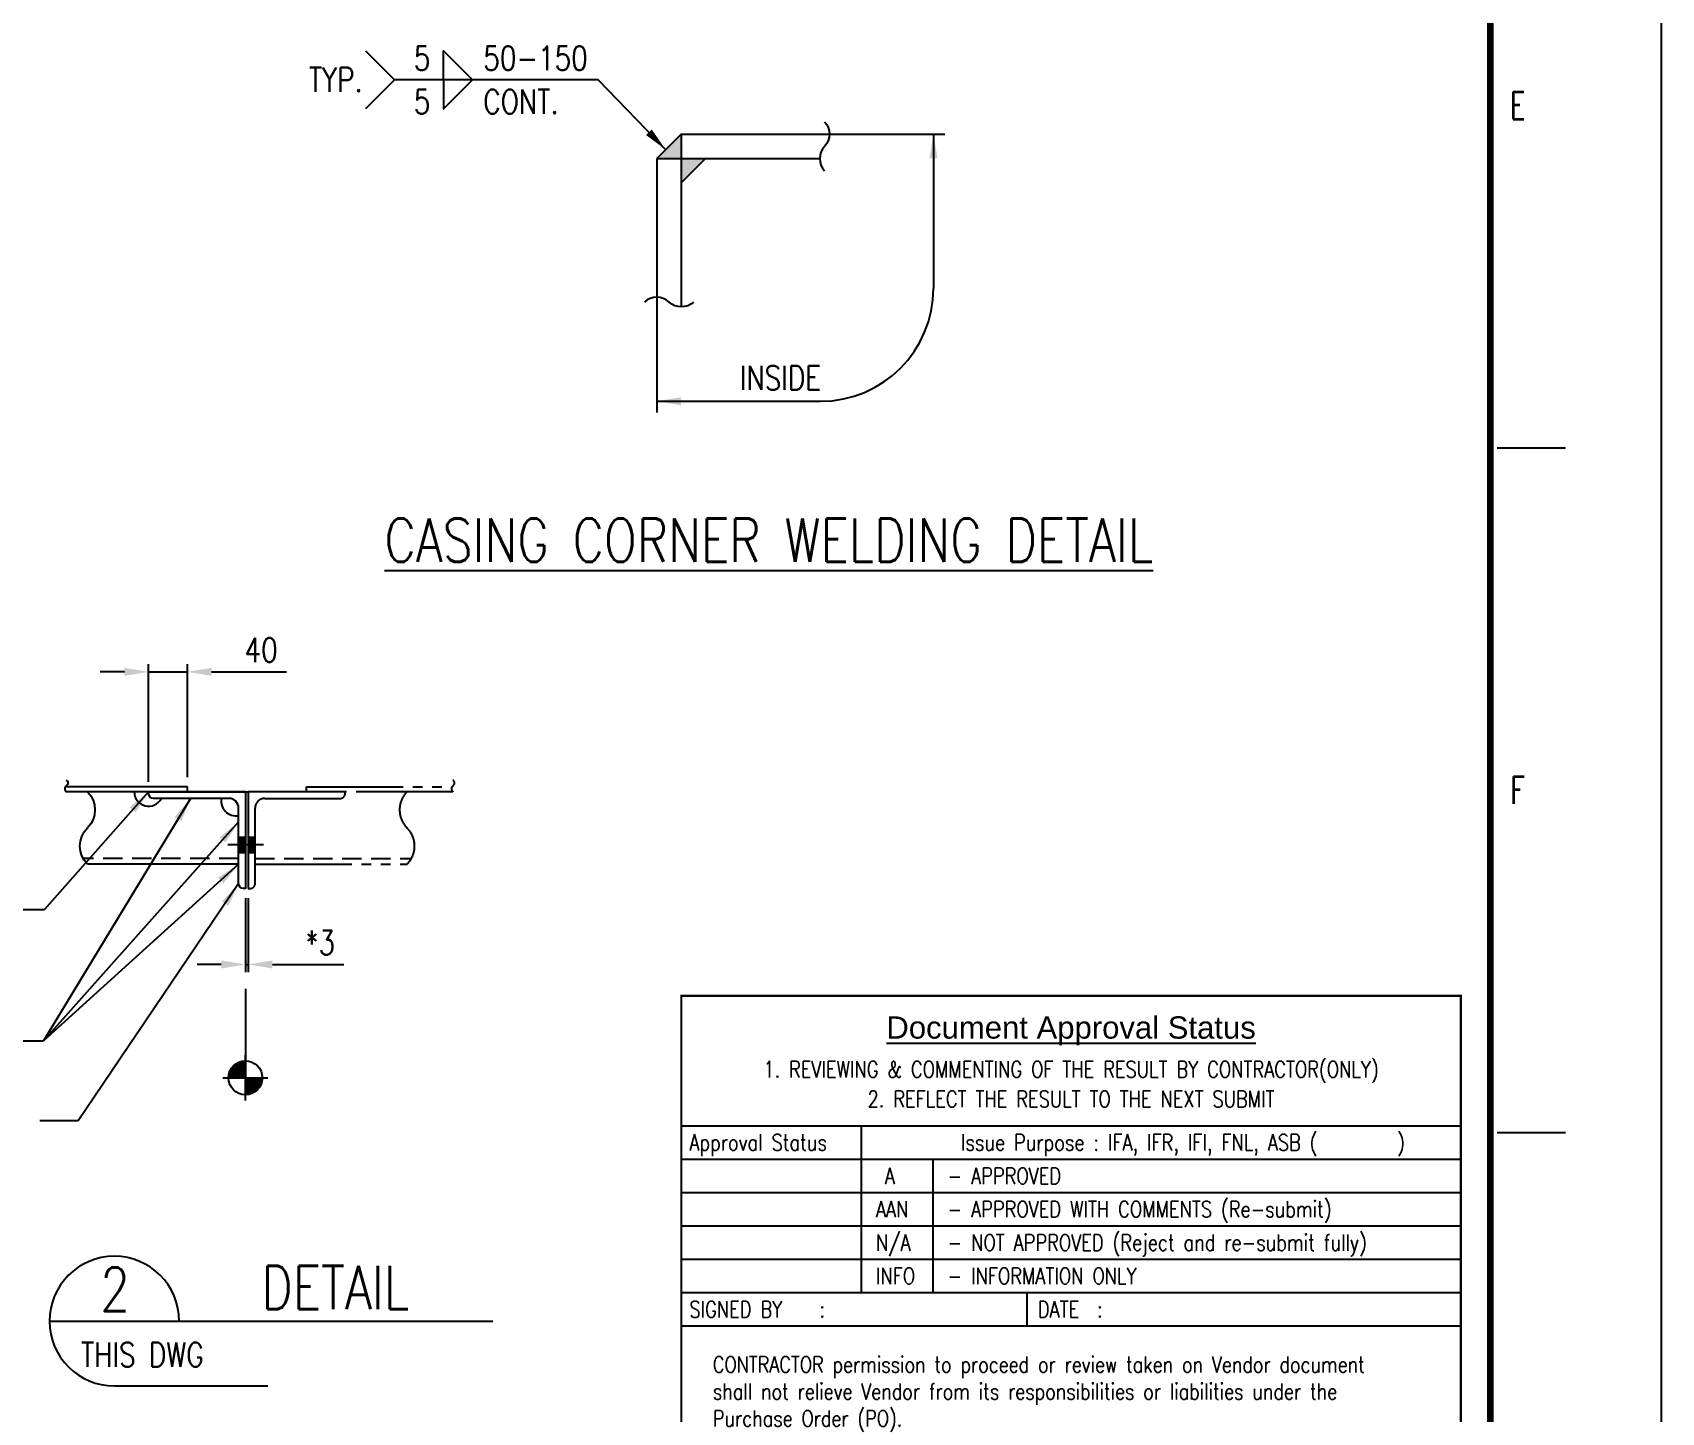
# Model space of a CAD drawing. Header units: millimetres. Extents: x 0 to 134087, y -49114 to 20834.
# Drawn here: x 23543 to 29435, y 4577 to 9566 of the extents above; entities that cross this region are included whole.
import ezdxf
from ezdxf.enums import TextEntityAlignment as Align

# ---------------------------------------------------------------- set-up
doc = ezdxf.new("R2010")
doc.units = ezdxf.units.MM
doc.header["$LTSCALE"] = 35
for name, pattern in [('JNK-CENTER', [34, 30, -1.5, 1, -1.5]), ('JNK-HIDDEN', [3, 2, -1]), ('JNK-PHANTOM', [15, 10, -1, 1, -1, 1, -1])]:
    doc.linetypes.add(name, pattern=pattern)
for name, color, linetype in [('CEN-R', 1, 'JNK-CENTER'), ('CON-C', 4, 'Continuous'), ('CON-G', 3, 'Continuous'), ('CON-W', 7, 'Continuous'), ('CON-Y', 2, 'Continuous'), ('Dim-W', 7, 'Continuous'), ('HID-Y', 2, 'JNK-HIDDEN'), ('HL', 7, 'Continuous'), ('PHA-M', 6, 'JNK-PHANTOM'), ('STL-OBJT', 7, 'Continuous'), ('TXT-C', 4, 'Continuous'), ('TXT-Y', 2, 'Continuous')]:
    doc.layers.add(name, color=color, linetype=linetype)
doc.styles.add('Arial', font='arial.ttf', dxfattribs={"height": 0.2})
doc.styles.add('ROMANS', font='ROMANS.shx', dxfattribs={"width": 0.8})
doc.styles.add('SIMPLEX', font='simplex.shx', dxfattribs={"width": 0.8})
doc.dimstyles.new('DIM35', dxfattribs={"dimscale": 35, "dimtxt": 2.5, "dimasz": 2.5, "dimexe": 0.8, "dimexo": 1, "dimgap": 1, "dimtad": 1, "dimdec": 1, "dimdsep": 46, "dimtxsty": 'SIMPLEX', "dimcen": 0, "dimclrd": 7, "dimclre": 7, "dimclrt": 2, "dimadec": 1, "dimazin": 2, "dimtfac": 1, "dimtdec": 1, "dimtix": 1, "dimtmove": 2, "dimatfit": 2, "dimfxl": 1, "dimtfill": 1, "dimarcsym": 1})
doc.dimstyles.new('DIM35x3.5', dxfattribs={"dimscale": 35, "dimtxt": 2.5, "dimasz": 2.5, "dimexe": 0.8, "dimexo": 1, "dimgap": 1, "dimtad": 1, "dimdec": 0, "dimlfac": 0.285714, "dimdsep": 46, "dimtxsty": 'SIMPLEX', "dimcen": 0, "dimclrd": 7, "dimclre": 7, "dimclrt": 2, "dimadec": 1, "dimazin": 2, "dimtfac": 1, "dimtdec": 0, "dimtix": 1, "dimtmove": 0, "dimatfit": 2, "dimfxl": 1, "dimtfill": 1, "dimarcsym": 1})

# ---------------------------------------------------------------- blocks, each defined once
blk = doc.blocks.new('TITLE')
at = {"color": 7}
for p, q in [((841, 0), (841, 594.85)), ((824.02, 230.41), (831.1, 230.41)), ((824.02, 159.68), (831.1, 159.68))]:
    blk.add_line(p, q, dxfattribs=at)
at = {"color": 7, "const_width": 0.707}
blk.add_lwpolyline([(823.32, 17.33), (823.32, 577.17)], dxfattribs=at)
at = {"color": 7, "style": 'ROMANS', "width": 0.7}
for s, p in [('E', (826.15, 265.77)), ('F', (826.15, 195.04))]:
    blk.add_text(s, height=2.83, dxfattribs=at).set_placement(p, align=Align.MIDDLE)
blk = doc.blocks.new('A$C44FD1F1F')
at = {"layer": 'CEN-R'}
blk.add_line((25.7, 0), (-11, 0), dxfattribs=at)
at = {"layer": 'Dim-W', "ltscale": 0.5}
for points in [[(0, 9), (7, 9), (0, -9), (7, -9)], [(10, 9), (10, -9), (17, 9), (17, -9)]]:
    blk.add_solid(points, dxfattribs=at)
blk = doc.blocks.new('A$C148568BF')
at = {"layer": 'Dim-W', "ltscale": 0.5}
for centre, start, end in [((18.75, -18.75), 135, 225), ((-18.75, -56.25), 315, 45)]:
    blk.add_arc(centre, 26.52, start, end, dxfattribs=at)
blk = doc.blocks.new('*D78')
at = {"layer": 'DEFPOINTS', "color": 0, "ltscale": 0.5, "transparency": 16777216}
for p in [(24102.9, 7254.5), (24102.9, 6838.7), (23962.9, 6821.2)]:
    blk.add_point(p, dxfattribs=at)
at = {"layer": 'Dim-W', "color": 7, "linetype": 'ByBlock', "lineweight": -2, "ltscale": 0.5, "transparency": 16777216}
for p, q in [((23875.4, 7254.5), (23787.9, 7254.5)), ((23962.9, 6856.2), (23962.9, 7282.5)), ((23962.9, 7254.5), (24102.9, 7254.5)), ((24102.9, 6873.7), (24102.9, 7282.5)), ((24190.4, 7254.5), (24461.2, 7254.5))]:
    blk.add_line(p, q, dxfattribs=at)
at = {"layer": 'Dim-W', "color": 7, "ltscale": 0.5, "transparency": 16777216}
for points in [[(23875.4, 7269.1), (23875.4, 7240), (23962.9, 7254.5)], [(24190.4, 7269.1), (24190.4, 7240), (24102.9, 7254.5)]]:
    blk.add_solid(points, dxfattribs=at)
at = {"layer": 'Dim-W', "color": 2, "ltscale": 0.5, "transparency": 16777216, "insert": (24369.6, 7333.3), "char_height": 87.5, "attachment_point": 5, "style": 'SIMPLEX', "bg_fill": 3, "box_fill_scale": 1.1, "bg_fill_color": 256, "bg_fill_true_color": 13158600, "bg_fill_transparency": 0}
blk.add_mtext('40', dxfattribs=at)
blk = doc.blocks.new('*D79')
at = {"layer": 'DEFPOINTS', "color": 0, "ltscale": 0.5, "transparency": 16777216}
for p in [(24312.9, 6471.2), (24323.4, 6471.2), (24323.4, 6196.5)]:
    blk.add_point(p, dxfattribs=at)
at = {"layer": 'Dim-W', "color": 7, "linetype": 'ByBlock', "lineweight": -2, "ltscale": 0.5, "transparency": 16777216}
for p, q in [((24312.9, 6436.2), (24312.9, 6168.5)), ((24323.4, 6436.2), (24323.4, 6168.5)), ((24225.4, 6196.5), (24137.9, 6196.5)), ((24312.9, 6196.5), (24323.4, 6196.5)), ((24410.9, 6196.5), (24668.4, 6196.5))]:
    blk.add_line(p, q, dxfattribs=at)
at = {"layer": 'Dim-W', "color": 7, "ltscale": 0.5, "transparency": 16777216}
for points in [[(24225.4, 6211.1), (24225.4, 6181.9), (24312.9, 6196.5)], [(24410.9, 6211.1), (24410.9, 6181.9), (24323.4, 6196.5)]]:
    blk.add_solid(points, dxfattribs=at)
at = {"layer": 'Dim-W', "color": 2, "ltscale": 0.5, "transparency": 16777216, "insert": (24583.4, 6275.2), "char_height": 87.5, "attachment_point": 5, "style": 'SIMPLEX', "bg_fill": 3, "box_fill_scale": 1.1, "bg_fill_color": 256, "bg_fill_true_color": 13158600, "bg_fill_transparency": 0}
blk.add_mtext('*3', dxfattribs=at)
blk = doc.blocks.new('FS-MARK')
h = blk.add_hatch(color=256)
edge = h.paths.add_edge_path()
edge.add_arc((0, 0), 1.75, 90, 180)
edge.add_line((-1.75, 0), (0, 0))
edge.add_line((0, 0), (0, 1.75))
h = blk.add_hatch(color=256)
edge = h.paths.add_edge_path()
edge.add_line((0, 0), (0, -1.75))
edge.add_arc((0, 0), 1.75, 270, 360)
edge.add_line((1.75, 0), (0, 0))
for p, q in [((0, 2.33), (0, -2.33)), ((2.33, 0), (-2.33, 0))]:
    blk.add_line(p, q)
blk.add_circle((0, 0), 1.75)
at = {"layer": 'CON-Y', "style": 'SIMPLEX', "width": 0.8}
blk.add_attdef('F.S.', (3.19, 1), '', height=2.5, dxfattribs=at)
blk = doc.blocks.new('SECTITLE')
at = {"layer": 'CON-G'}
for p, q in [((-1.7, 0), (44.1, 0)), ((5, -6.7), (20.86, -6.7))]:
    blk.add_line(p, q, dxfattribs=at)
blk.add_arc((5, 0), 6.7, 0, 270, dxfattribs=at)
at = {"layer": 'CON-C', "style": 'SIMPLEX', "width": 0.8}
for tag, p in [('A', (5.06, 1.04)), ('ELEVATION', (27.83, 1.22))]:
    blk.add_attdef(tag, text='', height=4.5, dxfattribs=at).set_placement(p, align=Align.CENTER)
at = {"layer": 'CON-Y', "style": 'SIMPLEX', "width": 0.8}
blk.add_attdef('SCALE', text='', height=2.5, dxfattribs=at).set_placement((44.9, -3.72), align=Align.RIGHT)
blk.add_attdef('H0000-0000', (1.54, -4.72), '', height=2.5, dxfattribs=at)
blk = doc.blocks.new('STAMP')
for p, q in [((-11045, 4772), (0, 4772)), ((-8497, 4772), (-8497, 2410)), ((-11045, 4300), (0, 4300)), ((-7481, 4300), (-7481, 2410)), ((-11045, 3827), (0, 3827)), ((-11045, 3355), (0, 3355)), ((-11045, 2882), (0, 2882)), ((-11045, 2410), (0, 2410)), ((-6151, 2410), (-6151, 1937)), ((-11045, 1937), (0, 1937))]:
    blk.add_line(p, q)
at = {"const_width": 30}
blk.add_lwpolyline([(-11045, 0), (-11045, 6612), (0, 6612), (0, 0)], close=True, dxfattribs=at)
at = {"style": 'Arial'}
blk.add_text('%%UDocument Approval Status', height=315, dxfattribs=at).set_placement((-5522, 6164), align=Align.MIDDLE_CENTER)
at = {"style": 'ROMANS', "width": 0.8}
for s, p in [('1. REVIEWING & COMMENTING OF THE RESULT BY CONTRACTOR(ONLY)', (-5522, 5572)), ('2. REFLECT THE RESULT TO THE NEXT SUBMIT', (-5522, 5152)), ('   Issue Purpose : IFA, IFR, IFI, FNL, ASB (     )', (-4143, 4536))]:
    blk.add_text(s, height=231, dxfattribs=at).set_placement(p, align=Align.MIDDLE_CENTER)
for s, p in [('Approval Status', (-10929, 4536)), (' A', (-8286, 4063)), ('  - APPROVED', (-7524, 4063)), ('AAN', (-8286, 3591)), ('  - APPROVED WITH COMMENTS (Re-submit)', (-7524, 3591)), ('N/A', (-8286, 3118)), ('  - NOT APPROVED (Reject and re-submit fully)', (-7524, 3118)), ('INFO', (-8286, 2646)), ('  - INFORMATION ONLY', (-7524, 2646)), ('SIGNED BY   :', (-10929, 2173)), ('DATE  :', (-5993, 2173))]:
    blk.add_text(s, height=231, dxfattribs=at).set_placement(p, align=Align.MIDDLE_LEFT)
at = {"insert": (-10597, 1505), "char_height": 228.9, "width": 10455.72, "attachment_point": 1, "style": 'ROMANS'}
blk.add_mtext('CONTRACTOR permission to proceed or review taken on Vendor document shall not relieve Vendor from its responsibilities or liabilities under the Purchase Order (PO).', dxfattribs=at)

msp = doc.modelspace()

# ---------------------------------------------------------------- hatches: boundary and pattern name
at = {"layer": 'CON-W'}
for points in [[(25801.1157, 9110.3756), (25889.3157, 9110.3756), (25889.3157, 9198.5756)], [(25977.5157, 9110.3756), (25889.3157, 9022.1756), (25889.3157, 9110.3756)]]:
    msp.add_hatch(color=256, dxfattribs=at).paths.add_polyline_path(points)

# ---------------------------------------------------------------- linework, layer by layer
for points in [[(25029.6532, 9394.8618), (25029.6532, 9499.8618), (25134.6532, 9394.8618)], [(25029.6532, 9394.8618), (25029.6532, 9289.8618), (25134.6532, 9394.8618)]]:
    msp.add_lwpolyline(points)
at = {"layer": 'CON-G'}
for p, q in [((25889.3157, 9198.5756), (26425.5325, 9198.5756)), ((25889.3157, 9198.5756), (25889.3157, 8573.9605)), ((25801.1157, 9110.3756), (26390.367, 9110.3756)), ((25801.1157, 9110.3756), (25801.1157, 8609.126)), ((24102.9141, 6838.6685), (23661.421, 6838.6685)), ((24102.9141, 6821.1685), (24102.9141, 6838.6685)), ((24312.9141, 6821.1685), (23664.921, 6821.1685)), ((24288.4141, 6558.6685), (23741.3383, 6558.6685))]:
    msp.add_line(p, q, dxfattribs=at)
msp.add_lwpolyline([(24312.9141, 6821.1685), (24312.9141, 6471.1685), (24305.9141, 6471.1685, -0.414213562), (24288.4141, 6488.6685), (24288.4141, 6761.6685, 0.414213562), (24253.4141, 6796.6685), (23980.4141, 6796.6685, -0.414213562), (23962.9141, 6814.1685), (23962.9141, 6821.1685)], format="xyb", close=True, dxfattribs=at)
for centre, start, end in [((23962.9141, 6821.1685), 180, 332.18186072), ((24278.1629, 6786.4172), 168.73996217, 281.26003783)]:
    msp.add_arc(centre, 52.5, start, end, dxfattribs=at)
at = {"layer": 'CON-W'}
for p, q in [((25589.4558, 9394.8618), (24851.9413, 9394.8618)), ((25889.3157, 9198.5756), (25801.1157, 9110.3756)), ((25977.5157, 9110.3756), (25889.3157, 9022.1756)), ((22848.1492, 6395.1775), (23585.6637, 6395.1775)), ((23232.9571, 5920.0738), (23582.9571, 5920.0738))]:
    msp.add_line(p, q, dxfattribs=at)
msp.add_lwpolyline([(24746.9413, 9499.8618), (24851.9413, 9394.8618), (24746.9413, 9289.8618)], dxfattribs=at)
for points in [[(26407.9498, 9243.3812, -0.395558575), (26407.9498, 9154.4756, 0.395558575), (26407.9498, 9065.57)], [(25934.1213, 8591.5433, -0.395558575), (25845.2157, 8591.5433, 0.395558575), (25756.3101, 8591.5433)]]:
    msp.add_lwpolyline(points, format="xyb", dxfattribs=at)
at = {"layer": 'Dim-W'}
for p, q in [((26425.5325, 9198.5756), (26842.7289, 9198.5756)), ((26801.8955, 9198.5756), (26801.8955, 8641.0963)), ((25801.1157, 8609.126), (25801.1157, 8191.9296)), ((25801.1157, 8232.7629), (26393.5622, 8232.7629))]:
    msp.add_line(p, q, dxfattribs=at)
at = {"layer": 'Dim-W', "ltscale": 0.5}
for p, q in [((24312.9141, 6821.1685), (24323.4141, 6821.1685)), ((24312.9141, 6108.3205), (24312.9141, 5772.2469))]:
    msp.add_line(p, q, dxfattribs=at)
msp.add_lwpolyline([(23664.921, 6863.1685, -0.535183758), (23664.921, 6842.1685, 0.535183758), (23664.921, 6821.1685)], format="xyb", dxfattribs=at)
at = {"layer": 'Dim-W'}
msp.add_arc((26393.5622, 8641.0963), 408.3333, 270, 0, dxfattribs=at)
at = {"layer": 'Dim-W', "ltscale": 0.5}
for centre, start, end in [((23741.3383, 6558.6685), 0, 90), ((24897.7718, 6558.6685), 90, 180)]:
    msp.add_arc(centre, 7.958078640513122e-13, start, end, dxfattribs=at)
at = {"layer": 'Dim-W'}
for points in [[(26816.4789, 9111.0756), (26787.3122, 9111.0756), (26801.8955, 9198.5756)], [(25888.6157, 8247.3463), (25888.6157, 8218.1796), (25801.1157, 8232.7629)]]:
    msp.add_solid(points, dxfattribs=at)
at = {"layer": 'HID-Y'}
for p, q in [((24288.4141, 6579.6685), (23725.5883, 6579.6685)), ((24347.9141, 6579.6685), (24913.5218, 6579.6685))]:
    msp.add_line(p, q, dxfattribs=at)
at = {"layer": 'PHA-M'}
for p, q in [((24533.4141, 6838.6685), (25063.6526, 6838.6685)), ((24533.4141, 6821.1685), (24533.4141, 6838.6685)), ((25063.6526, 6821.1685), (24673.4141, 6821.1685)), ((24347.9141, 6558.6685), (24897.7718, 6558.6685))]:
    msp.add_line(p, q, dxfattribs=at)
msp.add_lwpolyline([(25063.6526, 6863.1685, -0.535183758), (25063.6526, 6842.1685, 0.535183758), (25063.6526, 6821.1685)], format="xyb", dxfattribs=at)
msp.add_lwpolyline([(24323.4141, 6821.1685), (24323.4141, 6471.1685), (24330.4141, 6471.1685, 0.414213562), (24347.9141, 6488.6685), (24347.9141, 6761.6685, -0.414213562), (24382.9141, 6796.6685), (24655.9141, 6796.6685, 0.414213562), (24673.4141, 6814.1685), (24673.4141, 6821.1685)], format="xyb", close=True, dxfattribs=at)
for centre, start, end in [((24963.3968, 6755.5435), 135, 225), ((24832.1468, 6624.2935), 315, 45)]:
    msp.add_arc(centre, 92.8078, start, end, dxfattribs=at)

# ---------------------------------------------------------------- block references
at = {"linetype": 'ByBlock', "xscale": 34.99999999649994, "yscale": 34.99999999649994, "zscale": 34.99999999649994}
msp.add_blockref('TITLE', (0, 0), dxfattribs=at)
at = {"layer": 'Dim-W', "ltscale": 0.5, "xscale": -3.5, "yscale": 3.5, "zscale": 3.5, "rotation": 180}
for name, p in [('A$C148568BF', (23741.3383, 6558.6685)), ('A$C44FD1F1F', (24288.4141, 6628.6685))]:
    msp.add_blockref(name, p, dxfattribs=at)
at = {"layer": 'Dim-W', "xscale": 0.255299612259988, "yscale": 0.255299612259988, "zscale": 0.255299612259988}
msp.add_blockref('STAMP', (28709.3599, 4394.7868), dxfattribs=at)
at = {"layer": 'HL', "xscale": 35, "yscale": 35, "zscale": 35}
msp.add_blockref('SECTITLE', (23664.0341, 4906.8587), dxfattribs=at).add_auto_attribs({'H0000-0000': 'THIS DWG', 'A': '2', 'ELEVATION': 'DETAIL'})
at = {"layer": 'STL-OBJT', "xscale": 35, "yscale": 35, "zscale": 35, "rotation": 180}
msp.add_blockref('FS-MARK', (24312.9141, 5786.602), dxfattribs=at)

# ---------------------------------------------------------------- texts
at = {"layer": 'CON-Y', "style": 'SIMPLEX', "width": 0.8}
msp.add_text('INSIDE', height=87.5, dxfattribs=at).set_placement((26101.2703, 8273.5963))
at = {"layer": 'TXT-C', "style": 'SIMPLEX', "width": 0.8}
msp.add_text('%%UCASING CORNER WELDING DETAIL', height=157.5, dxfattribs=at).set_placement((26206.5729, 7651.8756), align=Align.CENTER)
at = {"layer": 'TXT-Y', "style": 'SIMPLEX', "width": 0.8}
for s, p in [('5', (24922.0983, 9429.8618)), ('50-150', (25173.366, 9429.8618)), ('5', (24922.0983, 9272.3618)), ('CONT.', (25173.366, 9272.3618))]:
    msp.add_text(s, height=87.5, dxfattribs=at).set_placement(p)
msp.add_text('TYP.', height=87.5, dxfattribs=at).set_placement((24542.6025, 9395.5618), align=Align.MIDDLE_LEFT)

# ---------------------------------------------------------------- leaders
at = {"layer": 'CON-W'}
for points in [[(24114.692, 6796.6685), (23582.9571, 5920.0738)], [(23962.9141, 6821.1685), (23585.6637, 6395.1775)], [(24288.4141, 6711.8783), (23582.9571, 5920.0738)]]:
    msp.add_leader(points, dimstyle='DIM35', dxfattribs=at)
at = {"layer": 'Dim-W'}
msp.add_leader([(25833.2467, 9142.5066), (25589.4558, 9394.8618)], dimstyle='DIM35x3.5', dxfattribs=at)

# ---------------------------------------------------------------- next in the draw order: dimensions: what is measured, and where the dimension line sits
at = {"layer": 'Dim-W', "ltscale": 0.5}
dim = msp.add_linear_dim(base=(24102.9141, 7254.5399), p1=(23962.9141, 6821.1685), p2=(24102.9141, 6838.6685), dimstyle='DIM35x3.5', dxfattribs=at)
dim.commit()
dim.dimension.update_dxf_attribs({"geometry": '*D78', "text_midpoint": (24369.5808, 7254.5399), "dimtype": 160})
dim = msp.add_linear_dim(base=(24323.4141, 6196.4771), p1=(24312.9141, 6471.1685), p2=(24323.4141, 6471.1685), text='*<>', dimstyle='DIM35x3.5', dxfattribs=at)
dim.commit()
dim.dimension.update_dxf_attribs({"geometry": '*D79', "text_midpoint": (24583.4141, 6196.4771), "dimtype": 160})

# ---------------------------------------------------------------- next in the draw order: leaders
at = {"layer": 'CON-W'}
msp.add_leader([(24288.4141, 6558.6685), (23582.9571, 5920.0738)], dimstyle='DIM35', dxfattribs=at)
at = {"layer": 'STL-OBJT'}
msp.add_leader([(24288.4141, 6488.6685), (23708.2009, 5630.6291), (23569.7274, 5630.6291)], dimstyle='DIM35', dxfattribs=at)

doc.saveas('drawing.dxf')
